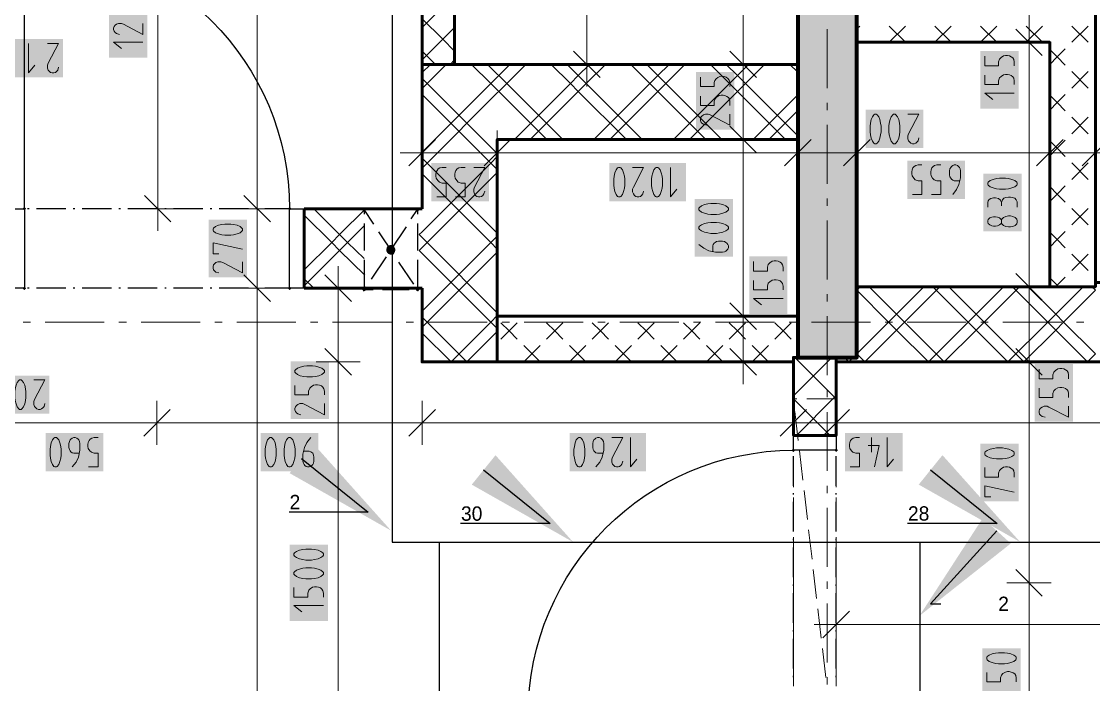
# Model space of a CAD drawing. Header units: millimetres. Extents: x 0 to 594, y 0 to 420.
# Drawn here: x 124.77 to 162.06, y 242.61 to 265.68 of the extents above; entities that cross this region are included whole.
import ezdxf
from ezdxf import colors
from ezdxf.entities.mleader import LeaderData, LeaderLine
from ezdxf.math import Vec2, Vec3

# ---------------------------------------------------------------- set-up
doc = ezdxf.new("R2010")
doc.units = ezdxf.units.MM
doc.header["$LTSCALE"] = 8
for name, color, linetype in [('PDF_Dvere', 7, 'Continuous'), ('PDF_Koty delkove', 7, 'Continuous'), ('PDF_Osy hlavni', 7, 'Continuous'), ('PDF_Popis Prostupy', 7, 'Continuous'), ('PDF_Preklady', 7, 'Continuous'), ('PDF_Pricky CP', 7, 'Continuous'), ('PDF_Pricky zdene', 7, 'Continuous'), ('PDF_Prostupy', 7, 'Continuous'), ('PDF_Steny akusticke', 7, 'Continuous'), ('PDF_Steny obvodove nosne', 7, 'Continuous'), ('RED_2.5mm^2', 1, 'Continuous'), ('SYMS', 7, 'Continuous')]:
    doc.layers.add(name, color=color, linetype=linetype)

msp = doc.modelspace()

# ---------------------------------------------------------------- hatches: boundary and pattern name
at = {"layer": 'PDF_Steny obvodove nosne', "true_color": 0xc0c0c0, "transparency": 33554559}
msp.add_hatch(color=9, dxfattribs=at).paths.add_polyline_path([(151.777, 343.884), (151.777, 253.993), (153.827, 253.993), (153.827, 346.377), (153.827, 348.917), (151.777, 348.231)])

# ---------------------------------------------------------------- linework, layer by layer
at = {"layer": 'PDF_Dvere', "lineweight": 25}
for points in [[(124.871, 259.169), (124.871, 268.394, -0.414213), (134.096, 259.169), (133.236, 259.169)], [(151.623, 241.539), (142.398, 241.539, -0.414213), (151.623, 250.764)]]:
    msp.add_lwpolyline(points, format="xyb", dxfattribs=at)
for points in [[(124.871, 256.401), (124.359, 256.401), (124.359, 259.169), (124.871, 259.169)], [(134.608, 256.401), (134.096, 256.401), (134.096, 259.169), (134.608, 259.169)], [(153.11, 251.277), (153.11, 250.764), (151.623, 250.764), (151.623, 251.277)]]:
    msp.add_lwpolyline(points, close=True, dxfattribs=at)
for points in [[(125.036, 259.169), (124.984, 259.169)], [(126.317, 259.169), (125.292, 259.169)], [(126.624, 259.169), (126.573, 259.169)], [(127.906, 259.169), (126.881, 259.169)], [(128.213, 259.169), (128.162, 259.169)], [(129.494, 259.169), (128.469, 259.169)], [(129.802, 259.169), (129.751, 259.169)], [(131.083, 259.169), (130.058, 259.169)], [(131.391, 259.169), (131.339, 259.169)], [(132.672, 259.169), (131.647, 259.169)], [(132.979, 259.169), (132.928, 259.169)], [(125.036, 256.401), (124.984, 256.401)], [(126.317, 256.401), (125.292, 256.401)], [(126.624, 256.401), (126.573, 256.401)], [(127.906, 256.401), (126.881, 256.401)], [(128.213, 256.401), (128.162, 256.401)], [(129.494, 256.401), (128.469, 256.401)], [(129.802, 256.401), (129.751, 256.401)], [(131.083, 256.401), (130.058, 256.401)], [(131.391, 256.401), (131.339, 256.401)], [(132.672, 256.401), (131.647, 256.401)], [(132.979, 256.401), (132.928, 256.401)], [(134.096, 256.401), (133.236, 256.401)], [(151.623, 249.532), (151.623, 250.557)], [(153.11, 249.532), (153.11, 250.557)], [(151.623, 249.224), (151.623, 249.275)], [(153.11, 249.224), (153.11, 249.275)], [(151.623, 247.943), (151.623, 248.968)], [(153.11, 247.943), (153.11, 248.968)], [(151.623, 247.635), (151.623, 247.687)], [(153.11, 247.635), (153.11, 247.687)], [(151.623, 246.354), (151.623, 247.379)], [(153.11, 246.354), (153.11, 247.379)], [(151.623, 246.047), (151.623, 246.098)], [(151.623, 244.765), (151.623, 245.79)], [(153.11, 246.047), (153.11, 246.098)], [(153.11, 244.765), (153.11, 245.79)], [(151.623, 244.458), (151.623, 244.509)], [(153.11, 244.458), (153.11, 244.509)], [(151.623, 243.177), (151.623, 244.202)], [(153.11, 243.177), (153.11, 244.202)], [(151.623, 242.869), (151.623, 242.92)], [(153.11, 242.869), (153.11, 242.92)]]:
    msp.add_lwpolyline(points, dxfattribs=at)
at = {"layer": 'PDF_Dvere', "lineweight": 25, "transparency": 33554559}
for points in [[(124.935, 259.169), (124.871, 259.105), (124.871, 259.233), (124.807, 259.169)], [(134.16, 259.169), (134.096, 259.105), (134.096, 259.233), (134.032, 259.169)], [(124.935, 256.401), (124.871, 256.337), (124.871, 256.466), (124.807, 256.401)], [(134.16, 256.401), (134.096, 256.337), (134.096, 256.466), (134.032, 256.401)], [(151.623, 250.7), (151.559, 250.764), (151.687, 250.764), (151.623, 250.828)], [(153.11, 250.7), (153.045, 250.764), (153.174, 250.764), (153.11, 250.828)]]:
    msp.add_solid(points, dxfattribs=at)
at = {"layer": 'PDF_Koty delkove', "lineweight": 18}
for points in [[(159.819, 201.257), (159.819, 207.919), (159.819, 209.406), (159.819, 214.232), (159.819, 226.311), (159.819, 231.859), (159.819, 233.134), (159.819, 235.697), (159.819, 235.977), (159.819, 238.464), (159.819, 245.631), (159.819, 246.152), (159.819, 246.197), (159.819, 252.01), (159.819, 253.839), (159.819, 256.453), (159.819, 264.96), (159.819, 266.549), (159.819, 276.286), (159.819, 277.824), (159.819, 279.31), (159.819, 282.769), (159.819, 346.377)], [(149.874, 256.404), (149.874, 256.657), (149.874, 260.145), (149.874, 261.578), (149.874, 264.191), (149.874, 272.982), (149.874, 296.581), (149.874, 298.067)], [(129.51, 259.169), (129.51, 272.34), (129.51, 291.456), (129.51, 296.581)], [(132.971, 131.814), (132.971, 141.401), (132.971, 148.214), (132.971, 152.006), (132.971, 168.201), (132.971, 172.708), (132.971, 188.291), (132.971, 256.401), (132.971, 259.169), (132.971, 296.581)], [(144.437, 296.581), (144.437, 284.794), (144.437, 264.191), (144.437, 263.423)], [(128.997, 265.618), (128.997, 265.234), (128.314, 265.591), (128.245, 265.618), (128.142, 265.618), (128.075, 265.591), (128.024, 265.55), (127.989, 265.509), (127.972, 265.454), (127.972, 265.399), (127.989, 265.344), (128.024, 265.303), (128.075, 265.262), (128.176, 265.234)], [(160.281, 264.499), (159.358, 265.421)], [(125.018, 264.916), (125.018, 263.891), (125.236, 264.163)], [(125.675, 264.916), (126.058, 264.916), (125.702, 264.232), (125.675, 264.163), (125.675, 264.061), (125.702, 263.993), (125.743, 263.942), (125.784, 263.907), (125.839, 263.891), (125.893, 263.891), (125.948, 263.907), (125.989, 263.942), (126.03, 263.993), (126.058, 264.095)], [(128.997, 264.961), (127.972, 264.961), (128.245, 264.742)], [(160.588, 264.96), (159.819, 264.96), (159.051, 264.96)], [(144.899, 263.73), (143.976, 264.653)], [(150.336, 263.73), (149.413, 264.653)], [(158.282, 264.472), (158.282, 264.144), (158.759, 264.144), (158.759, 264.281), (158.794, 264.376), (158.846, 264.431), (158.931, 264.485), (158.998, 264.499), (159.067, 264.499), (159.136, 264.485), (159.203, 264.458), (159.255, 264.417), (159.289, 264.363)], [(145.206, 264.191), (144.437, 264.191), (143.669, 264.191)], [(150.643, 264.191), (149.874, 264.191), (149.106, 264.191)], [(159.289, 264.363), (159.307, 264.281), (159.307, 264.144)], [(158.282, 263.815), (158.282, 263.487), (158.759, 263.487), (158.759, 263.624), (158.794, 263.719), (158.846, 263.774), (158.931, 263.828), (158.998, 263.842), (159.067, 263.842), (159.136, 263.828), (159.203, 263.801), (159.255, 263.76), (159.289, 263.706), (159.307, 263.624), (159.307, 263.487)], [(148.39, 263.09), (148.39, 262.762), (148.867, 262.762), (148.867, 262.899), (148.902, 262.994), (148.953, 263.049), (149.038, 263.103), (149.106, 263.117), (149.175, 263.117), (149.243, 263.103), (149.311, 263.076), (149.362, 263.035), (149.397, 262.981), (149.415, 262.899), (149.415, 262.762)], [(159.307, 263.185), (158.282, 263.185), (158.555, 262.967)], [(149.415, 262.46), (149.415, 262.077), (148.731, 262.433), (148.662, 262.46), (148.56, 262.46), (148.492, 262.433), (148.441, 262.392), (148.406, 262.351), (148.39, 262.296), (148.39, 262.242), (148.406, 262.187), (148.441, 262.146), (148.492, 262.105), (148.594, 262.077)], [(154.506, 261.431), (154.534, 261.448), (154.589, 261.517), (154.63, 261.619), (154.658, 261.739), (154.671, 261.84), (154.671, 262.045), (154.658, 262.148), (154.63, 262.268), (154.589, 262.37), (154.534, 262.439), (154.506, 262.456), (154.452, 262.456), (154.424, 262.439), (154.37, 262.37), (154.329, 262.268), (154.302, 262.148), (154.288, 262.045)], [(155.602, 262.456), (155.986, 262.456), (155.629, 261.773), (155.602, 261.704), (155.602, 261.602), (155.629, 261.534), (155.67, 261.483), (155.711, 261.448), (155.766, 261.431), (155.82, 261.431), (155.876, 261.448), (155.917, 261.483), (155.958, 261.534), (155.986, 261.635)], [(138.708, 261.887), (138.708, 261.118), (138.708, 260.35)], [(141.322, 261.887), (141.322, 261.118), (141.322, 260.35)], [(150.336, 261.116), (149.413, 262.039)], [(151.777, 261.887), (151.777, 261.118), (151.777, 260.35)], [(153.827, 261.887), (153.827, 261.118), (153.827, 260.35)], [(154.288, 262.045), (154.288, 261.84), (154.302, 261.739), (154.329, 261.619), (154.37, 261.517), (154.424, 261.448), (154.452, 261.431), (154.506, 261.431)], [(160.541, 261.887), (160.541, 261.118), (160.541, 260.35)], [(139.17, 261.58), (138.247, 260.657)], [(141.783, 261.58), (140.861, 260.657)], [(150.643, 261.578), (149.874, 261.578), (149.106, 261.578)], [(152.238, 261.58), (151.316, 260.657)], [(154.288, 261.58), (153.366, 260.657)], [(161.002, 261.58), (160.079, 260.657)], [(162.591, 261.58), (161.668, 260.657)], [(138.708, 261.118), (137.94, 261.118)], [(188.882, 261.118), (184.897, 261.118), (180.095, 261.118), (179.554, 261.118), (178.331, 261.118), (162.129, 261.118), (160.541, 261.118), (153.827, 261.118), (151.777, 261.118), (141.322, 261.118), (138.708, 261.118)], [(139.213, 259.581), (139.542, 259.581), (139.542, 260.059), (139.405, 260.059), (139.309, 260.093), (139.254, 260.145), (139.2, 260.23), (139.186, 260.297), (139.186, 260.366), (139.2, 260.435), (139.227, 260.502), (139.268, 260.554), (139.322, 260.588), (139.405, 260.606), (139.542, 260.606)], [(139.843, 260.297), (139.843, 260.366), (139.857, 260.435), (139.884, 260.502), (139.925, 260.554), (139.98, 260.588), (140.062, 260.606), (140.199, 260.606)], [(140.5, 260.606), (140.884, 260.606), (140.527, 259.922), (140.5, 259.854), (140.5, 259.751), (140.527, 259.683), (140.568, 259.632), (140.609, 259.597), (140.664, 259.581), (140.719, 259.581), (140.774, 259.597), (140.815, 259.632), (140.856, 259.683), (140.884, 259.785)], [(146.029, 260.606), (146.413, 260.606), (146.056, 259.922), (146.029, 259.854), (146.029, 259.751), (146.056, 259.683), (146.097, 259.632), (146.138, 259.597)], [(147.343, 260.606), (147.343, 259.581), (147.562, 259.854)], [(155.741, 260.451), (155.755, 260.52), (155.782, 260.587), (155.823, 260.639), (155.877, 260.673), (155.959, 260.691), (156.096, 260.691)], [(155.768, 259.666), (156.096, 259.666), (156.096, 260.143), (155.959, 260.143), (155.864, 260.178), (155.809, 260.23), (155.755, 260.315), (155.741, 260.382), (155.741, 260.451)], [(156.425, 259.666), (156.753, 259.666), (156.753, 260.143), (156.616, 260.143), (156.521, 260.178), (156.466, 260.23), (156.412, 260.315), (156.398, 260.382), (156.398, 260.451), (156.412, 260.52), (156.439, 260.587), (156.48, 260.639), (156.534, 260.673), (156.616, 260.691), (156.753, 260.691)], [(157.41, 260.143), (157.219, 260.143), (157.164, 260.161), (157.123, 260.195), (157.096, 260.23), (157.069, 260.28), (157.055, 260.348), (157.055, 260.485), (157.069, 260.553), (157.096, 260.605), (157.123, 260.639), (157.164, 260.673), (157.219, 260.691), (157.273, 260.691), (157.328, 260.673), (157.369, 260.639), (157.396, 260.605), (157.424, 260.553), (157.438, 260.485), (157.438, 260.246), (157.383, 260.007), (157.301, 259.836), (157.164, 259.666)], [(139.87, 259.581), (140.199, 259.581), (140.199, 260.059), (140.062, 260.059), (139.966, 260.093), (139.911, 260.145), (139.857, 260.23), (139.843, 260.297)], [(158.998, 260.231), (158.793, 260.231), (158.691, 260.217), (158.571, 260.19), (158.469, 260.149), (158.4, 260.095), (158.384, 260.067), (158.384, 260.013), (158.4, 259.985), (158.469, 259.931), (158.571, 259.89), (158.691, 259.862), (158.793, 259.848), (158.998, 259.848), (159.1, 259.862), (159.22, 259.89), (159.323, 259.931), (159.391, 259.985), (159.409, 260.013), (159.409, 260.067), (159.391, 260.095), (159.323, 260.149), (159.22, 260.19), (159.1, 260.217), (158.998, 260.231)], [(129.971, 258.708), (129.049, 259.63)], [(133.432, 258.708), (132.51, 259.63)], [(146.138, 259.597), (146.193, 259.581), (146.248, 259.581), (146.303, 259.597), (146.344, 259.632), (146.385, 259.683), (146.413, 259.785)], [(148.422, 259.27), (148.353, 259.215), (148.337, 259.187), (148.337, 259.133), (148.353, 259.105), (148.422, 259.051), (148.525, 259.01), (148.644, 258.982), (148.746, 258.968), (148.951, 258.968), (149.053, 258.982), (149.173, 259.01), (149.276, 259.051), (149.345, 259.105), (149.362, 259.133), (149.362, 259.187), (149.345, 259.215), (149.276, 259.27), (149.173, 259.311), (149.053, 259.338), (148.951, 259.352)], [(148.951, 259.352), (148.746, 259.352), (148.644, 259.338), (148.525, 259.311), (148.422, 259.27)], [(158.384, 259.219), (158.384, 259.383), (158.4, 259.438), (158.435, 259.492), (158.486, 259.52), (158.588, 259.547), (158.656, 259.547), (158.759, 259.52), (158.828, 259.465), (158.861, 259.383), (158.861, 259.274)], [(159.409, 259.219), (159.409, 259.41), (159.374, 259.478), (159.323, 259.533), (159.238, 259.56), (159.169, 259.574), (159.1, 259.574), (159.015, 259.56), (158.947, 259.533), (158.896, 259.478), (158.861, 259.383)], [(130.279, 259.169), (129.51, 259.169), (128.741, 259.169)], [(129.51, 259.169), (129.51, 258.4)], [(133.74, 259.169), (132.971, 259.169), (132.203, 259.169)], [(158.861, 258.671), (158.844, 258.644), (158.793, 258.603), (158.725, 258.575), (158.656, 258.561), (158.588, 258.561), (158.52, 258.575), (158.451, 258.603), (158.4, 258.658), (158.384, 258.699), (158.384, 258.753), (158.4, 258.794), (158.451, 258.849), (158.52, 258.876), (158.588, 258.89), (158.656, 258.89), (158.725, 258.876), (158.793, 258.849), (158.844, 258.808), (158.861, 258.781)], [(159.169, 258.917), (159.1, 258.917), (159.015, 258.903), (158.93, 258.863), (158.879, 258.808), (158.861, 258.781), (158.861, 258.671), (158.879, 258.644), (158.93, 258.589), (159.015, 258.547), (159.1, 258.534), (159.169, 258.534)], [(159.169, 258.534), (159.254, 258.547), (159.34, 258.589), (159.391, 258.644), (159.409, 258.699), (159.409, 258.753), (159.391, 258.808), (159.34, 258.863), (159.254, 258.903), (159.169, 258.917)], [(132.048, 258.634), (131.843, 258.634), (131.741, 258.62), (131.621, 258.593), (131.519, 258.552), (131.45, 258.498), (131.434, 258.47), (131.434, 258.416), (131.45, 258.388), (131.519, 258.334), (131.621, 258.293), (131.741, 258.265), (131.843, 258.251), (132.048, 258.251), (132.15, 258.265), (132.27, 258.293), (132.373, 258.334), (132.441, 258.388), (132.459, 258.416)], [(132.459, 258.416), (132.459, 258.47), (132.441, 258.498), (132.373, 258.552), (132.27, 258.593), (132.15, 258.62), (132.048, 258.634)], [(131.638, 257.594), (131.434, 257.594), (131.434, 257.977), (132.459, 257.759)], [(148.815, 257.682), (148.815, 257.873), (148.832, 257.928), (148.866, 257.969), (148.901, 257.997), (148.951, 258.024), (149.02, 258.038), (149.156, 258.038), (149.225, 258.024), (149.276, 257.997), (149.31, 257.969), (149.345, 257.928), (149.362, 257.873), (149.362, 257.819), (149.345, 257.764), (149.31, 257.723), (149.276, 257.696), (149.225, 257.668), (149.156, 257.654), (148.917, 257.654), (148.678, 257.709), (148.507, 257.791), (148.337, 257.928)], [(150.238, 257.328), (150.238, 257), (150.716, 257), (150.716, 257.137), (150.75, 257.232), (150.802, 257.287), (150.887, 257.341), (150.954, 257.355), (151.023, 257.355), (151.092, 257.341), (151.159, 257.314), (151.211, 257.273), (151.246, 257.219), (151.263, 257.137), (151.263, 257)], [(132.459, 257.32), (132.459, 256.937), (131.775, 257.293), (131.706, 257.32), (131.604, 257.32), (131.536, 257.293), (131.485, 257.252), (131.45, 257.211), (131.434, 257.156), (131.434, 257.102), (131.45, 257.047), (131.485, 257.006), (131.536, 256.964), (131.638, 256.937)], [(135.786, 256.401), (135.786, 257.17)], [(133.432, 255.94), (132.51, 256.863)], [(136.248, 255.94), (135.325, 256.863)], [(150.238, 256.671), (150.238, 256.343), (150.716, 256.343), (150.716, 256.48), (150.75, 256.575), (150.802, 256.63), (150.887, 256.684), (150.954, 256.698), (151.023, 256.698), (151.092, 256.684), (151.159, 256.657), (151.211, 256.616), (151.246, 256.562), (151.263, 256.48), (151.263, 256.343)], [(160.281, 255.991), (159.358, 256.914)], [(133.74, 256.401), (132.971, 256.401), (132.203, 256.401)], [(136.555, 256.401), (135.786, 256.401), (135.018, 256.401)], [(135.786, 168.201), (135.786, 196.798), (135.786, 210.174), (135.786, 214.274), (135.786, 238.464), (135.786, 253.839), (135.786, 256.401)], [(149.874, 253.839), (149.874, 255.428), (149.874, 256.404)], [(160.588, 256.453), (159.819, 256.453), (159.051, 256.453)], [(150.336, 254.966), (149.413, 255.889)], [(151.263, 256.041), (150.238, 256.041), (150.511, 255.823)], [(150.643, 255.428), (149.874, 255.428), (149.106, 255.428)], [(136.248, 253.378), (135.325, 254.3)], [(150.336, 253.378), (149.413, 254.3)], [(160.281, 253.378), (159.358, 254.3)], [(136.555, 253.839), (135.786, 253.839), (135.018, 253.839)], [(150.643, 253.839), (149.874, 253.839), (149.106, 253.839)], [(149.874, 253.839), (149.874, 253.07)], [(160.588, 253.839), (159.819, 253.839), (159.051, 253.839)], [(160.172, 253.583), (160.172, 253.255), (160.65, 253.255), (160.65, 253.392), (160.684, 253.487), (160.736, 253.542), (160.821, 253.596), (160.888, 253.61), (160.957, 253.61), (161.026, 253.596), (161.093, 253.569), (161.145, 253.528), (161.179, 253.474), (161.197, 253.392), (161.197, 253.255)], [(124.787, 252.204), (124.841, 252.272), (124.883, 252.375), (124.91, 252.495), (124.924, 252.596), (124.924, 252.801), (124.91, 252.904), (124.883, 253.024), (124.841, 253.126), (124.787, 253.195), (124.759, 253.212), (124.705, 253.212), (124.677, 253.195), (124.623, 253.126), (124.582, 253.024), (124.555, 252.904), (124.541, 252.801)], [(125.198, 253.212), (125.581, 253.212), (125.225, 252.529), (125.198, 252.46), (125.198, 252.358), (125.225, 252.29), (125.266, 252.239), (125.307, 252.204), (125.362, 252.187), (125.416, 252.187), (125.471, 252.204), (125.512, 252.239), (125.554, 252.29), (125.581, 252.391)], [(134.283, 253.016), (134.283, 252.688), (134.76, 252.688), (134.76, 252.825), (134.795, 252.92), (134.847, 252.975), (134.932, 253.03), (134.999, 253.044), (135.068, 253.044), (135.137, 253.03), (135.204, 253.002), (135.256, 252.961), (135.29, 252.907), (135.308, 252.825), (135.308, 252.688)], [(160.172, 252.926), (160.172, 252.597), (160.65, 252.597), (160.65, 252.735), (160.684, 252.83), (160.736, 252.885), (160.821, 252.939), (160.888, 252.953), (160.957, 252.953), (161.026, 252.939), (161.093, 252.912), (161.145, 252.871), (161.179, 252.817), (161.197, 252.735), (161.197, 252.597)], [(124.541, 252.801), (124.541, 252.596), (124.555, 252.495), (124.582, 252.375), (124.623, 252.272), (124.677, 252.204), (124.705, 252.187), (124.759, 252.187), (124.787, 252.204)], [(129.945, 252.182), (129.022, 251.259)], [(129.483, 252.489), (129.483, 251.721), (129.483, 250.952)], [(135.308, 252.387), (135.308, 252.003), (134.624, 252.359), (134.555, 252.387), (134.453, 252.387), (134.385, 252.359), (134.334, 252.318), (134.299, 252.277), (134.283, 252.222), (134.283, 252.168), (134.299, 252.113), (134.334, 252.072), (134.385, 252.031)], [(139.17, 252.182), (138.247, 251.259)], [(138.708, 252.489), (138.708, 251.721), (138.708, 250.952)], [(152.084, 252.182), (151.162, 251.259)], [(151.623, 252.489), (151.623, 251.721), (151.623, 250.952)], [(153.571, 252.182), (152.648, 251.259)], [(153.11, 252.489), (153.11, 251.721), (153.11, 250.952)], [(160.513, 252.269), (160.445, 252.296), (160.342, 252.296), (160.274, 252.269), (160.223, 252.228), (160.188, 252.187), (160.172, 252.132), (160.172, 252.078), (160.188, 252.023), (160.223, 251.981), (160.274, 251.94), (160.376, 251.912)], [(161.197, 252.296), (161.197, 251.912), (160.513, 252.269)], [(134.385, 252.031), (134.487, 252.003)], [(263.706, 251.721), (207.024, 251.721), (199.132, 251.721), (191.649, 251.721), (153.11, 251.721), (151.623, 251.721), (138.708, 251.721), (129.483, 251.721), (123.744, 251.721)], [(126.134, 250.9), (126.106, 251.02), (126.065, 251.122), (126.011, 251.191), (125.983, 251.208), (125.929, 251.208), (125.901, 251.191), (125.847, 251.122), (125.806, 251.02), (125.778, 250.9), (125.765, 250.797)], [(126.777, 250.661), (126.586, 250.661), (126.531, 250.678), (126.49, 250.712), (126.463, 250.747), (126.436, 250.797), (126.422, 250.866), (126.422, 251.002), (126.436, 251.071), (126.463, 251.122), (126.49, 251.156), (126.531, 251.191), (126.586, 251.208), (126.64, 251.208), (126.695, 251.191), (126.736, 251.156), (126.763, 251.122), (126.791, 251.071), (126.805, 251.002), (126.805, 250.763), (126.75, 250.524), (126.668, 250.353), (126.531, 250.183)], [(127.106, 250.183), (127.434, 250.183), (127.434, 250.661), (127.297, 250.661), (127.202, 250.696), (127.147, 250.747), (127.093, 250.832), (127.079, 250.9), (127.079, 250.968), (127.093, 251.037), (127.12, 251.105), (127.161, 251.156), (127.215, 251.191), (127.297, 251.208), (127.434, 251.208)], [(134.835, 251.208), (134.697, 251.037), (134.615, 250.866), (134.561, 250.627), (134.561, 250.387), (134.575, 250.319), (134.602, 250.268), (134.629, 250.234), (134.67, 250.2), (134.725, 250.183), (134.779, 250.183), (134.835, 250.2), (134.876, 250.234), (134.903, 250.268), (134.931, 250.319), (134.945, 250.387), (134.945, 250.524), (134.931, 250.592), (134.903, 250.661), (134.835, 250.712)], [(145.001, 250.661), (144.81, 250.661), (144.755, 250.678), (144.714, 250.712), (144.686, 250.747), (144.659, 250.797), (144.645, 250.866), (144.645, 251.002), (144.659, 251.071), (144.686, 251.122), (144.714, 251.156), (144.755, 251.191), (144.81, 251.208), (144.864, 251.208), (144.919, 251.191), (144.96, 251.156)], [(144.96, 251.156), (144.987, 251.122), (145.015, 251.071), (145.029, 251.002), (145.029, 250.763), (144.974, 250.524), (144.892, 250.353), (144.755, 250.183)], [(145.302, 251.208), (145.686, 251.208), (145.33, 250.524), (145.302, 250.456), (145.302, 250.353), (145.33, 250.286), (145.371, 250.234), (145.412, 250.2), (145.467, 250.183), (145.521, 250.183), (145.576, 250.2), (145.617, 250.234), (145.658, 250.286), (145.686, 250.387)], [(145.959, 251.208), (145.959, 250.183), (146.178, 250.456)], [(153.598, 250.183), (153.926, 250.183), (153.926, 250.661), (153.789, 250.661), (153.694, 250.696), (153.639, 250.747), (153.584, 250.832), (153.57, 250.9), (153.57, 250.968), (153.584, 251.037), (153.612, 251.105), (153.653, 251.156), (153.707, 251.191), (153.789, 251.208), (153.926, 251.208)], [(154.337, 251.208), (154.337, 250.696)], [(154.885, 251.208), (154.885, 250.183), (155.103, 250.456)], [(125.765, 250.797), (125.765, 250.592), (125.778, 250.491), (125.806, 250.371), (125.847, 250.268), (125.901, 250.2), (125.929, 250.183), (125.983, 250.183), (126.011, 250.2), (126.065, 250.268), (126.106, 250.371), (126.134, 250.491), (126.148, 250.592), (126.148, 250.797), (126.134, 250.9)], [(134.835, 250.712), (134.779, 250.729), (134.588, 250.729)], [(154.228, 250.934), (154.611, 250.934), (154.446, 250.183)], [(158.282, 250.16), (158.282, 249.832), (158.759, 249.832), (158.759, 249.969), (158.794, 250.064), (158.846, 250.119), (158.931, 250.173), (158.998, 250.187), (159.067, 250.187), (159.136, 250.173), (159.203, 250.146), (159.255, 250.105), (159.289, 250.051), (159.307, 249.969), (159.307, 249.832)], [(158.486, 249.147), (158.282, 249.147), (158.282, 249.53), (159.307, 249.312)], [(134.863, 246.672), (134.658, 246.672), (134.556, 246.658), (134.436, 246.631), (134.334, 246.59), (134.265, 246.536), (134.249, 246.508), (134.249, 246.454), (134.265, 246.426), (134.334, 246.371), (134.436, 246.33)], [(134.436, 246.33), (134.556, 246.302), (134.658, 246.288), (134.863, 246.288), (134.965, 246.302), (135.085, 246.33), (135.188, 246.371), (135.256, 246.426), (135.274, 246.454), (135.274, 246.508), (135.256, 246.536), (135.188, 246.59), (135.085, 246.631), (134.965, 246.658), (134.863, 246.672)], [(160.281, 245.69), (159.358, 246.613)], [(160.588, 246.152), (159.819, 246.152), (159.051, 246.152)], [(134.249, 245.988), (134.249, 245.659), (134.727, 245.659), (134.727, 245.796), (134.761, 245.892), (134.813, 245.947), (134.898, 246.001), (134.965, 246.015), (135.034, 246.015), (135.103, 246.001), (135.17, 245.974), (135.222, 245.933), (135.256, 245.879), (135.274, 245.796), (135.274, 245.659)], [(153.11, 245.47), (153.11, 244.701), (153.11, 243.932)], [(135.274, 245.358), (134.249, 245.358), (134.521, 245.139)], [(153.571, 245.162), (152.648, 244.24)], [(153.11, 244.701), (152.341, 244.701)], [(506.065, 244.701), (486.36, 244.701), (466.5, 244.701), (465.014, 244.701), (153.11, 244.701)], [(158.962, 243.721), (158.757, 243.721), (158.656, 243.707), (158.536, 243.679), (158.433, 243.638), (158.365, 243.584), (158.348, 243.556), (158.348, 243.502), (158.365, 243.474), (158.433, 243.42), (158.536, 243.379), (158.656, 243.351), (158.757, 243.337), (158.962, 243.337), (159.065, 243.351), (159.185, 243.379), (159.287, 243.42), (159.356, 243.474)], [(159.356, 243.474), (159.373, 243.502), (159.373, 243.556), (159.356, 243.584), (159.287, 243.638), (159.185, 243.679), (159.065, 243.707), (158.962, 243.721)], [(158.348, 243.036), (158.348, 242.708), (158.826, 242.708), (158.826, 242.845), (158.861, 242.94), (158.912, 242.995), (158.997, 243.05), (159.065, 243.063), (159.133, 243.063), (159.202, 243.05), (159.27, 243.022), (159.321, 242.981), (159.356, 242.927), (159.373, 242.845), (159.373, 242.708)]]:
    msp.add_lwpolyline(points, dxfattribs=at)
msp.add_lwpolyline([(148.39, 263.747), (148.39, 263.419), (148.867, 263.419), (148.867, 263.556, -1.034083), (149.415, 263.419)], format="xyb", dxfattribs=at)
for points in [[(154.945, 262.045), (154.945, 261.84), (154.959, 261.739), (154.986, 261.619), (155.027, 261.517), (155.081, 261.448), (155.109, 261.431), (155.163, 261.431), (155.191, 261.448), (155.246, 261.517), (155.287, 261.619), (155.315, 261.739), (155.329, 261.84), (155.329, 262.045), (155.315, 262.148), (155.287, 262.268), (155.246, 262.37), (155.191, 262.439), (155.163, 262.456), (155.109, 262.456), (155.081, 262.439), (155.027, 262.37), (154.986, 262.268), (154.959, 262.148)], [(145.372, 260.195), (145.372, 259.99), (145.386, 259.888), (145.413, 259.768), (145.454, 259.666), (145.508, 259.597), (145.536, 259.581), (145.591, 259.581), (145.618, 259.597), (145.673, 259.666), (145.714, 259.768), (145.742, 259.888), (145.756, 259.99), (145.756, 260.195), (145.742, 260.297), (145.714, 260.417), (145.673, 260.52), (145.618, 260.588), (145.591, 260.606), (145.536, 260.606), (145.508, 260.588), (145.454, 260.52), (145.413, 260.417), (145.386, 260.297)], [(146.686, 260.195), (146.686, 259.99), (146.7, 259.888), (146.727, 259.768), (146.768, 259.666), (146.822, 259.597), (146.85, 259.581), (146.905, 259.581), (146.933, 259.597), (146.987, 259.666), (147.028, 259.768), (147.056, 259.888), (147.07, 259.99), (147.07, 260.195), (147.056, 260.297), (147.028, 260.417), (146.987, 260.52), (146.933, 260.588), (146.905, 260.606), (146.85, 260.606), (146.822, 260.588), (146.768, 260.52), (146.727, 260.417), (146.7, 260.297)], [(148.951, 258.695), (148.746, 258.695), (148.644, 258.681), (148.525, 258.654), (148.422, 258.612), (148.353, 258.558), (148.337, 258.53), (148.337, 258.476), (148.353, 258.448), (148.422, 258.394), (148.525, 258.353), (148.644, 258.325), (148.746, 258.311), (148.951, 258.311), (149.053, 258.325), (149.173, 258.353), (149.276, 258.394), (149.345, 258.448), (149.362, 258.476), (149.362, 258.53), (149.345, 258.558), (149.276, 258.612), (149.173, 258.654), (149.053, 258.681)], [(134.897, 253.701), (134.692, 253.701), (134.59, 253.687), (134.47, 253.66), (134.368, 253.618), (134.299, 253.564), (134.283, 253.536), (134.283, 253.482), (134.299, 253.454), (134.368, 253.4), (134.47, 253.359), (134.59, 253.331), (134.692, 253.317), (134.897, 253.317), (134.999, 253.331), (135.119, 253.359), (135.222, 253.4), (135.29, 253.454), (135.308, 253.482), (135.308, 253.536), (135.29, 253.564), (135.222, 253.618), (135.119, 253.66), (134.999, 253.687)], [(133.247, 250.797), (133.247, 250.592), (133.261, 250.491), (133.288, 250.371), (133.329, 250.268), (133.383, 250.2), (133.411, 250.183), (133.465, 250.183), (133.493, 250.2), (133.548, 250.268), (133.589, 250.371), (133.617, 250.491), (133.63, 250.592), (133.63, 250.797), (133.617, 250.9), (133.589, 251.02), (133.548, 251.122), (133.493, 251.191), (133.465, 251.208), (133.411, 251.208), (133.383, 251.191), (133.329, 251.122), (133.288, 251.02), (133.261, 250.9)], [(133.904, 250.797), (133.904, 250.592), (133.918, 250.491), (133.945, 250.371), (133.986, 250.268), (134.04, 250.2), (134.068, 250.183), (134.122, 250.183), (134.15, 250.2), (134.205, 250.268), (134.246, 250.371), (134.274, 250.491), (134.288, 250.592), (134.288, 250.797), (134.274, 250.9), (134.246, 251.02), (134.205, 251.122), (134.15, 251.191), (134.122, 251.208), (134.068, 251.208), (134.04, 251.191), (133.986, 251.122), (133.945, 251.02), (133.918, 250.9)], [(143.988, 250.797), (143.988, 250.592), (144.002, 250.491), (144.029, 250.371), (144.07, 250.268), (144.125, 250.2), (144.153, 250.183), (144.207, 250.183), (144.235, 250.2), (144.289, 250.268), (144.33, 250.371), (144.358, 250.491), (144.372, 250.592), (144.372, 250.797), (144.358, 250.9), (144.33, 251.02), (144.289, 251.122), (144.235, 251.191), (144.207, 251.208), (144.153, 251.208), (144.125, 251.191), (144.07, 251.122), (144.029, 251.02), (144.002, 250.9)], [(158.896, 250.844), (158.691, 250.844), (158.589, 250.83), (158.469, 250.803), (158.367, 250.762), (158.298, 250.708), (158.282, 250.68), (158.282, 250.626), (158.298, 250.598), (158.367, 250.544), (158.469, 250.503), (158.589, 250.475), (158.691, 250.461), (158.896, 250.461), (158.998, 250.475), (159.118, 250.503), (159.221, 250.544), (159.289, 250.598), (159.307, 250.626), (159.307, 250.68), (159.289, 250.708), (159.221, 250.762), (159.118, 250.803), (158.998, 250.83)], [(134.863, 247.329), (134.658, 247.329), (134.556, 247.315), (134.436, 247.288), (134.334, 247.247), (134.265, 247.193), (134.249, 247.165), (134.249, 247.111), (134.265, 247.083), (134.334, 247.028), (134.436, 246.987), (134.556, 246.959), (134.658, 246.946), (134.863, 246.946), (134.965, 246.959), (135.085, 246.987), (135.188, 247.028), (135.256, 247.083), (135.274, 247.111), (135.274, 247.165), (135.256, 247.193), (135.188, 247.247), (135.085, 247.288), (134.965, 247.315)]]:
    msp.add_lwpolyline(points, close=True, dxfattribs=at)
at = {"layer": 'PDF_Koty delkove', "color": 7, "lineweight": 18, "true_color": 0xffffff, "transparency": 33554559}
for points in [[(129.151, 264.424), (129.151, 267.085), (127.819, 264.424), (127.819, 267.085)], [(126.212, 265.069), (124.207, 265.069), (126.212, 263.737), (124.207, 263.737)], [(159.461, 262.648), (159.461, 264.653), (158.128, 262.648), (158.128, 264.653)], [(149.568, 261.923), (149.568, 263.928), (148.236, 261.923), (148.236, 263.928)], [(156.139, 262.61), (154.134, 262.61), (156.139, 261.278), (154.134, 261.278)], [(141.038, 260.76), (139.033, 260.76), (141.038, 259.427), (139.033, 259.427)], [(147.881, 260.76), (145.219, 260.76), (147.881, 259.427), (145.219, 259.427)], [(157.592, 260.845), (155.587, 260.845), (157.592, 259.512), (155.587, 259.512)], [(159.562, 258.38), (159.562, 260.385), (158.23, 258.38), (158.23, 260.385)], [(149.516, 257.5), (149.516, 259.505), (148.183, 257.5), (148.183, 259.505)], [(132.612, 256.783), (132.612, 258.788), (131.28, 256.783), (131.28, 258.788)], [(151.417, 255.504), (151.417, 257.509), (150.084, 255.504), (150.084, 257.509)], [(135.462, 251.849), (135.462, 253.854), (134.129, 251.849), (134.129, 253.854)], [(161.351, 251.759), (161.351, 253.764), (160.018, 251.759), (160.018, 253.764)], [(125.735, 253.366), (123.73, 253.366), (125.735, 252.034), (123.73, 252.034)], [(127.616, 251.362), (125.611, 251.362), (127.616, 250.029), (125.611, 250.029)], [(135.098, 251.362), (133.093, 251.362), (135.098, 250.029), (133.093, 250.029)], [(146.497, 251.362), (143.835, 251.362), (146.497, 250.029), (143.835, 250.029)], [(155.422, 251.362), (153.417, 251.362), (155.422, 250.029), (153.417, 250.029)], [(159.461, 248.993), (159.461, 250.998), (158.128, 248.993), (158.128, 250.998)], [(135.428, 244.821), (135.428, 247.483), (134.095, 244.821), (134.095, 247.483)], [(159.527, 241.869), (159.527, 243.874), (158.194, 241.869), (158.194, 243.874)]]:
    msp.add_solid(points, dxfattribs=at)
at = {"layer": 'PDF_Osy hlavni', "lineweight": 18}
for points in [[(152.802, 263.369), (152.802, 265.419)], [(152.802, 262.6), (152.802, 262.857)], [(152.802, 260.038), (152.802, 262.088)], [(152.802, 259.269), (152.802, 259.525)], [(152.802, 256.707), (152.802, 258.757)], [(152.802, 255.938), (152.802, 256.194)], [(125.087, 255.223), (124.831, 255.223)], [(127.649, 255.223), (125.599, 255.223)], [(128.418, 255.223), (128.162, 255.223)], [(130.981, 255.223), (128.931, 255.223)], [(131.749, 255.223), (131.493, 255.223)], [(134.312, 255.223), (132.262, 255.223)], [(135.081, 255.223), (134.824, 255.223)], [(137.643, 255.223), (135.593, 255.223)], [(138.412, 255.223), (138.156, 255.223)], [(140.974, 255.223), (138.924, 255.223)], [(141.743, 255.223), (141.487, 255.223)], [(144.305, 255.223), (142.256, 255.223)], [(145.074, 255.223), (144.818, 255.223)], [(147.637, 255.223), (145.587, 255.223)], [(148.405, 255.223), (148.149, 255.223)], [(150.968, 255.223), (148.918, 255.223)], [(151.737, 255.223), (151.48, 255.223)], [(154.299, 255.223), (152.249, 255.223)], [(152.802, 253.375), (152.802, 255.425)], [(155.068, 255.223), (154.812, 255.223)], [(157.63, 255.223), (155.58, 255.223)], [(158.399, 255.223), (158.143, 255.223)], [(160.962, 255.223), (158.912, 255.223)], [(161.73, 255.223), (161.474, 255.223)], [(152.802, 252.607), (152.802, 252.863)], [(152.802, 250.044), (152.802, 252.094)], [(152.802, 249.275), (152.802, 249.532)], [(152.802, 246.713), (152.802, 248.763)], [(152.802, 245.944), (152.802, 246.2)], [(152.802, 243.382), (152.802, 245.432)], [(152.802, 242.613), (152.802, 242.869)]]:
    msp.add_lwpolyline(points, dxfattribs=at)
at = {"layer": 'PDF_Popis Prostupy', "lineweight": 25}
msp.add_lwpolyline([(137.696, 257.627), (137.714, 257.641), (137.729, 257.658), (137.741, 257.677), (137.75, 257.698), (137.755, 257.721), (137.757, 257.743), (137.754, 257.766), (137.748, 257.788), (137.739, 257.809), (137.727, 257.828), (137.711, 257.844), (137.693, 257.858), (137.673, 257.869), (137.651, 257.877), (137.629, 257.88), (137.606, 257.881), (137.584, 257.877), (137.562, 257.87), (137.542, 257.859), (137.524, 257.845), (137.508, 257.829), (137.495, 257.81), (137.486, 257.789), (137.48, 257.767), (137.477, 257.745), (137.479, 257.722), (137.484, 257.7), (137.492, 257.679), (137.504, 257.659), (137.519, 257.642), (137.536, 257.627), (137.556, 257.616), (137.577, 257.607), (137.6, 257.603), (137.622, 257.602), (137.645, 257.605), (137.667, 257.611), (137.687, 257.621)], close=True, dxfattribs=at)
for points in [[(137.537, 257.856), (137.537, 257.856)], [(137.732, 257.821), (137.732, 257.821)], [(137.502, 257.662), (137.502, 257.662)], [(137.696, 257.627), (137.696, 257.627)]]:
    msp.add_lwpolyline(points, dxfattribs=at)
at = {"layer": 'PDF_Popis Prostupy', "lineweight": 25, "transparency": 33554559}
for points in [[(137.606, 257.88), (137.491, 257.8), (137.478, 257.73)], [(137.606, 257.88), (137.478, 257.73), (137.676, 257.867)], [(137.676, 257.867), (137.478, 257.73), (137.502, 257.662)], [(137.491, 257.8), (137.606, 257.88), (137.537, 257.856)], [(137.676, 257.867), (137.502, 257.662), (137.732, 257.821)], [(137.732, 257.821), (137.502, 257.662), (137.558, 257.616)], [(137.732, 257.821), (137.558, 257.616), (137.755, 257.752)], [(137.755, 257.752), (137.558, 257.616), (137.628, 257.603)], [(137.755, 257.752), (137.628, 257.603), (137.743, 257.682)], [(137.743, 257.682), (137.628, 257.603), (137.696, 257.627)]]:
    msp.add_solid(points, dxfattribs=at)
at = {"layer": 'PDF_Preklady', "lineweight": 18}
for points in [[(151.633, 252.476), (151.623, 252.558), (151.737, 252.558)], [(151.623, 252.248), (151.623, 252.558)], [(153.11, 252.558), (152.095, 252.558)], [(153.11, 252.248), (153.11, 252.558)], [(151.792, 251.101), (151.674, 252.119)], [(151.623, 251.277), (151.623, 251.889)], [(153.11, 251.277), (153.11, 251.889)], [(151.623, 250.864), (151.623, 251.277)], [(153.11, 250.864), (153.11, 251.277)], [(151.952, 249.726), (151.834, 250.745)], [(151.623, 249.48), (151.623, 250.505)], [(153.11, 249.48), (153.11, 250.505)], [(152.111, 248.352), (151.993, 249.37)], [(151.623, 248.097), (151.623, 249.122)], [(153.11, 248.097), (153.11, 249.122)], [(151.623, 246.713), (151.623, 247.738)], [(152.271, 246.977), (152.152, 247.996)], [(153.11, 246.713), (153.11, 247.738)], [(152.43, 245.603), (152.312, 246.621)], [(151.623, 245.329), (151.623, 246.354)], [(153.11, 245.329), (153.11, 246.354)], [(152.589, 244.228), (152.471, 245.247)], [(151.623, 243.945), (151.623, 244.97)], [(153.11, 243.945), (153.11, 244.97)], [(151.623, 242.562), (151.623, 243.587)], [(152.749, 242.854), (152.631, 243.872)], [(153.11, 242.562), (153.11, 243.587)]]:
    msp.add_lwpolyline(points, dxfattribs=at)
at = {"layer": 'PDF_Preklady', "lineweight": 18, "transparency": 33554559}
for points in [[(151.629, 252.512), (151.577, 252.552), (151.669, 252.563), (151.618, 252.604)], [(151.669, 252.558), (151.623, 252.512), (151.623, 252.604), (151.577, 252.558)], [(151.623, 252.512), (151.577, 252.558), (151.669, 252.558), (151.623, 252.604)], [(153.11, 252.512), (153.063, 252.558), (153.156, 252.558), (153.11, 252.604)], [(153.156, 252.558), (153.11, 252.512), (153.11, 252.604), (153.063, 252.558)], [(151.623, 251.23), (151.577, 251.277), (151.669, 251.277), (151.623, 251.323)], [(151.623, 251.23), (151.577, 251.277), (151.669, 251.277), (151.623, 251.323)], [(153.11, 251.23), (153.063, 251.277), (153.156, 251.277), (153.11, 251.323)], [(153.11, 251.23), (153.063, 251.277), (153.156, 251.277), (153.11, 251.323)]]:
    msp.add_solid(points, dxfattribs=at)
at = {"layer": 'PDF_Pricky CP', "lineweight": 50}
msp.add_lwpolyline([(162.129, 264.96), (162.129, 266.549), (155.518, 266.549), (153.827, 266.549), (153.827, 264.96), (160.541, 264.96), (160.541, 256.453), (162.129, 256.453), (162.129, 256.606), (162.129, 264.96)], dxfattribs=at)
at = {"layer": 'PDF_Pricky CP', "lineweight": 9}
for points in [[(153.932, 265.526), (153.827, 265.422)], [(155.518, 264.96), (154.952, 265.526)], [(155.521, 265.526), (154.954, 264.96)], [(157.107, 264.96), (156.541, 265.526)], [(157.109, 265.526), (156.543, 264.96)], [(158.696, 264.96), (158.129, 265.526)], [(158.698, 265.526), (158.132, 264.96)], [(160.284, 264.96), (159.718, 265.526)], [(160.287, 265.526), (159.721, 264.96)], [(161.873, 264.96), (161.307, 265.526)], [(161.876, 265.526), (161.309, 264.96)], [(153.929, 264.96), (153.827, 265.062)], [(161.309, 264.96), (161.307, 264.958)], [(161.876, 264.958), (161.873, 264.96)], [(161.081, 264.163), (160.797, 264.448), (160.541, 264.704)], [(160.797, 264.448), (160.541, 264.191)], [(160.797, 264.448), (161.081, 264.732)], [(161.876, 263.369), (161.307, 263.938)], [(161.876, 263.938), (161.307, 263.369)], [(160.541, 262.603), (160.797, 262.859), (161.081, 263.143)], [(161.081, 262.575), (160.797, 262.859), (160.541, 263.115)], [(161.876, 261.78), (161.307, 262.349)], [(161.876, 262.349), (161.307, 261.78)], [(160.541, 261.014), (160.797, 261.27), (161.081, 261.555)], [(161.081, 260.986), (160.797, 261.27), (160.541, 261.526)], [(161.876, 260.191), (161.307, 260.76)], [(161.876, 260.76), (161.307, 260.191)], [(160.541, 259.425), (160.797, 259.681), (161.081, 259.966)], [(161.081, 259.397), (160.797, 259.681), (160.541, 259.938)], [(161.876, 258.603), (161.307, 259.171)], [(161.876, 259.171), (161.307, 258.603)], [(160.541, 257.836), (160.797, 258.093), (161.081, 258.377)], [(161.081, 257.808), (160.797, 258.093), (160.541, 258.349)], [(161.876, 257.014), (161.307, 257.583)], [(161.876, 257.583), (161.307, 257.014)], [(160.848, 256.453), (160.797, 256.504), (160.541, 256.76)], [(160.746, 256.453), (160.797, 256.504), (161.081, 256.788)], [(142.016, 254.631), (141.732, 254.915), (141.448, 255.2)], [(141.732, 254.915), (142.016, 255.2)], [(142.245, 255.428), (142.242, 255.425)], [(142.811, 255.425), (142.808, 255.428)], [(143.605, 254.631), (143.321, 254.915), (143.036, 255.2)], [(143.321, 254.915), (143.605, 255.2)], [(143.833, 255.428), (143.831, 255.425)], [(144.4, 255.425), (144.397, 255.428)], [(145.194, 254.631), (144.91, 254.915), (144.625, 255.2)], [(144.91, 254.915), (145.194, 255.2)], [(145.422, 255.428), (145.42, 255.425)], [(145.988, 255.425), (145.986, 255.428)], [(146.783, 254.631), (146.498, 254.915), (146.214, 255.2)], [(146.498, 254.915), (146.783, 255.2)], [(147.011, 255.428), (147.008, 255.425)], [(147.577, 255.425), (147.575, 255.428)], [(148.371, 254.631), (148.087, 254.915), (147.803, 255.2)], [(147.803, 254.631), (148.087, 254.915), (148.371, 255.2)], [(148.6, 255.428), (148.597, 255.425)], [(149.166, 255.425), (149.163, 255.428)], [(149.96, 254.631), (149.676, 254.915), (149.391, 255.2)], [(149.391, 254.631), (149.676, 254.915), (149.96, 255.2)], [(150.188, 255.428), (150.186, 255.425)], [(150.755, 255.425), (150.752, 255.428)], [(151.549, 254.631), (151.265, 254.915), (150.98, 255.2)], [(150.98, 254.631), (151.265, 254.915), (151.549, 255.2)], [(151.777, 255.428), (151.774, 255.425)], [(141.732, 254.915), (141.448, 254.631)], [(143.321, 254.915), (143.036, 254.631)], [(144.91, 254.915), (144.625, 254.631)], [(146.498, 254.915), (146.214, 254.631)], [(142.808, 253.839), (142.242, 254.405)], [(142.811, 254.405), (142.245, 253.839)], [(144.397, 253.839), (143.831, 254.405)], [(144.4, 254.405), (143.833, 253.839)], [(145.986, 253.839), (145.42, 254.405)], [(145.988, 254.405), (145.422, 253.839)], [(147.575, 253.839), (147.008, 254.405)], [(147.577, 254.405), (147.011, 253.839)], [(149.163, 253.839), (148.597, 254.405)], [(149.166, 254.405), (148.6, 253.839)], [(150.752, 253.839), (150.186, 254.405)], [(150.755, 254.405), (150.188, 253.839)], [(151.777, 254.403), (151.774, 254.405)]]:
    msp.add_lwpolyline(points, dxfattribs=at)
at = {"layer": 'PDF_Pricky CP', "lineweight": 50}
msp.add_lwpolyline([(141.322, 253.839), (151.623, 253.839), (151.623, 253.993), (151.777, 253.993), (151.777, 255.428), (141.322, 255.428)], close=True, dxfattribs=at)
at = {"layer": 'PDF_Pricky zdene', "lineweight": 50}
for points in [[(138.708, 280.694), (138.708, 278.388), (138.708, 264.191), (139.836, 264.191), (139.836, 278.388), (139.836, 280.694)], [(151.623, 251.277), (151.623, 252.558), (151.623, 253.839), (151.623, 253.993), (151.777, 253.993), (153.11, 253.993), (153.11, 253.839), (153.11, 252.558), (153.11, 251.277), (151.623, 251.277)]]:
    msp.add_lwpolyline(points, dxfattribs=at)
at = {"layer": 'PDF_Pricky zdene', "lineweight": 9}
for points in [[(139.836, 266.6), (139.426, 266.19), (138.708, 265.473)], [(139.836, 264.653), (139.426, 265.063), (138.708, 265.78)], [(139.836, 265.473), (139.426, 265.063), (138.708, 264.345)], [(139.17, 264.191), (138.708, 264.653)], [(139.836, 264.345), (139.682, 264.191)], [(152.956, 253.993), (151.623, 252.66)], [(153.11, 252.558), (153.058, 252.609), (151.675, 253.993)], [(152.904, 251.277), (151.623, 252.558)], [(153.11, 252.66), (153.058, 252.609), (151.726, 251.277)]]:
    msp.add_lwpolyline(points, dxfattribs=at)
at = {"layer": 'PDF_Prostupy', "lineweight": 25}
for points in [[(136.686, 259.138), (136.686, 258.975)], [(137.001, 259.138), (136.686, 259.138)], [(137.024, 258.63), (136.686, 259.138)], [(138.258, 259.138), (137.327, 259.138)], [(138.33, 258.812), (138.548, 259.138), (138.548, 258.975)], [(136.686, 258.649), (136.686, 257.718)], [(138.15, 258.541), (137.633, 257.766)], [(138.548, 258.649), (138.548, 257.718)], [(137.721, 257.585), (137.205, 258.359)], [(136.686, 257.393), (136.686, 256.462)], [(137.453, 257.495), (136.936, 256.721)], [(138.548, 257.393), (138.548, 256.462)], [(138.418, 256.539), (137.902, 257.314)], [(136.756, 256.45), (136.686, 256.345)], [(137.001, 256.345), (136.686, 256.345)], [(138.258, 256.345), (137.327, 256.345)]]:
    msp.add_lwpolyline(points, dxfattribs=at)
at = {"layer": 'PDF_Prostupy', "lineweight": 25, "transparency": 33554559}
for points in [[(136.686, 259.196), (136.744, 259.138), (136.628, 259.138), (136.686, 259.079)], [(136.744, 259.138), (136.686, 259.079), (136.686, 259.196), (136.628, 259.138)], [(136.718, 259.089), (136.638, 259.105), (136.735, 259.17), (136.654, 259.186)], [(138.606, 259.138), (138.548, 259.079), (138.548, 259.196), (138.49, 259.138)], [(138.548, 259.196), (138.606, 259.138), (138.49, 259.138), (138.548, 259.079)], [(138.58, 259.186), (138.596, 259.105), (138.499, 259.17), (138.515, 259.089)], [(136.686, 256.403), (136.744, 256.345), (136.628, 256.345), (136.686, 256.287)], [(136.744, 256.345), (136.686, 256.287), (136.686, 256.403), (136.628, 256.345)], [(136.718, 256.394), (136.735, 256.313), (136.638, 256.377), (136.654, 256.297)], [(138.548, 256.403), (138.606, 256.345), (138.49, 256.345), (138.548, 256.287)], [(138.606, 256.345), (138.548, 256.287), (138.548, 256.403), (138.49, 256.345)], [(138.58, 256.297), (138.499, 256.313), (138.596, 256.377), (138.515, 256.394)]]:
    msp.add_solid(points, dxfattribs=at)
at = {"layer": 'PDF_Steny akusticke', "lineweight": 9}
for points in [[(138.708, 263.904), (138.995, 264.191)], [(138.708, 263.351), (138.883, 263.525), (139.549, 264.191)], [(141.322, 263.3), (141.097, 263.525), (140.43, 264.191)], [(141.322, 263.853), (140.984, 264.191)], [(141.322, 263.751), (141.373, 263.802), (141.763, 264.191)], [(141.322, 263.197), (141.373, 263.248), (141.65, 263.525), (142.316, 264.191)], [(141.917, 261.578), (143.864, 263.525), (144.141, 263.802), (144.53, 264.191)], [(142.47, 261.578), (144.141, 263.248), (144.418, 263.525), (145.084, 264.191)], [(145.812, 261.578), (144.141, 263.248), (143.864, 263.525), (143.198, 264.191)], [(146.365, 261.578), (144.418, 263.525), (144.141, 263.802), (143.751, 264.191)], [(145.238, 261.578), (146.908, 263.248), (147.185, 263.525), (147.851, 264.191)], [(148.579, 261.578), (146.908, 263.248), (146.632, 263.525), (145.965, 264.191)], [(149.133, 261.578), (147.185, 263.525), (146.908, 263.802), (146.519, 264.191)], [(146.908, 263.802), (147.298, 264.191)], [(148.005, 261.578), (149.676, 263.248), (149.953, 263.525), (150.619, 264.191)], [(151.347, 261.578), (149.676, 263.248), (149.399, 263.525), (148.733, 264.191)], [(151.777, 261.701), (149.953, 263.525), (149.676, 263.802), (149.286, 264.191)], [(149.676, 263.802), (150.065, 264.191)], [(151.777, 263.915), (151.5, 264.191)], [(138.708, 261.137), (141.097, 263.525), (141.322, 263.751)], [(141.322, 261.086), (138.883, 263.525), (138.708, 263.699)], [(143.598, 261.578), (141.65, 263.525), (141.373, 263.802), (141.322, 263.853)], [(144.684, 261.578), (146.632, 263.525), (146.908, 263.802)], [(149.399, 263.525), (149.676, 263.802)], [(147.452, 261.578), (149.399, 263.525)], [(138.708, 260.583), (138.883, 260.758), (141.322, 263.197)], [(141.322, 260.532), (141.097, 260.758), (138.708, 263.146)], [(143.044, 261.578), (141.373, 263.248), (141.322, 263.3)], [(150.219, 261.578), (151.777, 263.136)], [(150.773, 261.578), (151.777, 262.582)], [(138.708, 258.369), (141.097, 260.758), (141.322, 260.983)], [(141.322, 258.318), (138.883, 260.758), (138.708, 260.932)], [(138.708, 257.816), (138.883, 257.99), (141.322, 260.43)], [(141.322, 257.765), (141.097, 257.99), (138.708, 260.378)], [(134.608, 257.037), (135.562, 257.99), (135.838, 258.267), (136.74, 259.169)], [(136.716, 256.857), (135.838, 257.713), (135.562, 257.99), (134.608, 258.943)], [(136.687, 257.432), (136.115, 257.99), (135.838, 258.267), (134.936, 259.169)], [(134.608, 256.483), (135.838, 257.713), (136.115, 257.99), (136.704, 258.58)], [(138.606, 258.267), (138.606, 258.267), (138.606, 258.267), (138.708, 258.369)], [(138.708, 258.164), (138.606, 258.267), (138.606, 258.267), (138.606, 258.267)], [(138.708, 255.602), (141.097, 257.99), (141.322, 258.216)], [(141.322, 255.551), (138.883, 257.99), (138.708, 258.164)], [(138.606, 257.713), (138.606, 257.713), (138.708, 257.816)], [(138.708, 257.611), (138.606, 257.713), (138.606, 257.713), (138.606, 257.713)], [(138.708, 255.048), (138.883, 255.223), (141.322, 257.662)], [(138.708, 257.611), (141.097, 255.223), (139.713, 253.839), (138.708, 254.843)], [(134.936, 256.401), (134.608, 256.729)], [(158.931, 256.453), (157.978, 255.499), (157.701, 255.223), (156.318, 253.839), (155.211, 254.946), (154.934, 255.223), (153.827, 256.33), (153.95, 256.453)], [(156.164, 256.453), (155.211, 255.499), (154.934, 255.223), (153.827, 254.116), (154.104, 253.839), (155.211, 254.946), (155.487, 255.223), (156.717, 256.453)], [(159.485, 256.453), (158.255, 255.223), (157.978, 254.946), (156.871, 253.839), (155.487, 255.223), (155.211, 255.499), (154.257, 256.453)], [(161.699, 256.453), (160.746, 255.499), (160.469, 255.223), (159.085, 253.839), (157.978, 254.946), (157.701, 255.223), (156.471, 256.453)], [(159.792, 256.453), (160.746, 255.499), (161.022, 255.223), (160.746, 254.946), (159.639, 253.839), (158.255, 255.223), (157.978, 255.499), (157.025, 256.453)], [(162.006, 256.453), (162.129, 256.33), (161.022, 255.223), (162.129, 254.116), (161.853, 253.839), (160.746, 254.946), (160.469, 255.223), (159.239, 256.453)], [(141.322, 254.895), (140.266, 253.839), (138.883, 255.223), (138.708, 255.397)], [(141.322, 254.997), (141.097, 255.223), (141.322, 255.448)], [(153.704, 253.993), (153.55, 253.839), (153.397, 253.993)]]:
    msp.add_lwpolyline(points, dxfattribs=at)
at = {"layer": 'PDF_Steny akusticke', "lineweight": 50}
for points in [[(138.708, 256.401), (138.708, 253.839), (141.015, 253.839), (141.322, 253.839), (141.322, 255.428), (141.322, 261.578), (151.777, 261.578), (151.777, 264.191), (151.726, 264.191), (141.322, 264.191), (139.836, 264.191), (138.708, 264.191), (138.708, 259.169)], [(134.608, 256.401), (134.608, 259.169)], [(138.708, 259.169), (134.608, 259.169)], [(188.882, 256.606), (162.129, 256.606), (162.129, 256.453), (160.541, 256.453), (153.827, 256.453), (153.827, 253.993), (153.11, 253.993), (153.11, 253.839), (162.129, 253.839), (188.882, 253.839)], [(134.608, 256.401), (138.708, 256.401)]]:
    msp.add_lwpolyline(points, dxfattribs=at)
at = {"layer": 'PDF_Steny obvodove nosne', "lineweight": 70}
msp.add_lwpolyline([(151.777, 343.884), (151.777, 342.808), (151.777, 340.194), (151.777, 298.067), (151.777, 296.581), (151.777, 264.191), (151.777, 261.578), (151.777, 255.428), (151.777, 253.993), (153.11, 253.993), (153.827, 253.993), (153.827, 256.453), (153.827, 266.549), (153.827, 277.824), (153.827, 346.377), (153.827, 348.917), (151.777, 348.231), (151.777, 344.089)], close=True, dxfattribs=at)
at = {"layer": 'RED_2.5mm^2'}
for p, q in [((137.668, 277.074), (137.668, 247.573)), ((137.668, 247.573), (139.315, 247.573)), ((139.315, 217.283), (139.315, 247.573)), ((139.315, 247.573), (499.132, 247.573)), ((156.024, 247.573), (156.024, 200.648))]:
    msp.add_line(p, q, dxfattribs=at)

# ---------------------------------------------------------------- leaders
at = {"layer": 'SYMS'}
ml = msp.add_multileader_mtext('Standard', dxfattribs=at)
ml.set_content('2', color=256)
ml.set_leader_properties()
ml.build(insert=Vec2(0, 0))
ml.multileader.update_dxf_attribs({"text_right_attachment_type": 6, "dogleg_length": 0.36})
ctx = ml.context
ctx.base_point, ctx.char_height, ctx.plane_origin = Vec3(132.134, 248.963), 0.5, Vec3(137.625, 247.97)
ctx.right_attachment, ctx.text_align_type = 6, 2
notes = []
notes.append((ctx, [(0, (1, 1, 0), (136.827, 248.613), (-1, 0), 0.36, [(0, [(137.625, 247.97)], 0, [])])]))
ctx.mtext.insert, ctx.mtext.alignment, ctx.mtext.flow_direction = Vec3(134.467, 249.213), 3, 5
ml = msp.add_multileader_mtext('Standard', dxfattribs=at)
ml.set_content('30', color=256)
ml.set_leader_properties()
ml.build(insert=Vec2(0, 0))
ml.multileader.update_dxf_attribs({"text_right_attachment_type": 6, "dogleg_length": 0.36})
ctx = ml.context
ctx.base_point, ctx.char_height, ctx.plane_origin = Vec3(138.053, 248.562), 0.5, Vec3(143.96, 247.569)
ctx.right_attachment, ctx.text_align_type = 6, 2
notes.append((ctx, [(0, (1, 1, 0), (143.163, 248.212), (-1, 0), 0.36, [(0, [(143.96, 247.569)], 0, [])])]))
ctx.mtext.insert, ctx.mtext.alignment, ctx.mtext.flow_direction = Vec3(140.803, 248.812), 3, 5
ml = msp.add_multileader_mtext('Standard', dxfattribs=at)
ml.set_content('28', color=256)
ml.set_leader_properties()
ml.build(insert=Vec2(0, 0))
ml.multileader.update_dxf_attribs({"text_right_attachment_type": 6, "dogleg_length": 0.36})
ctx = ml.context
ctx.base_point, ctx.char_height, ctx.plane_origin = Vec3(153.519, 248.566), 0.5, Vec3(159.51, 247.573)
ctx.right_attachment, ctx.text_align_type = 6, 2
notes.append((ctx, [(0, (1, 1, 0), (158.712, 248.216), (-1, 0), 0.36, [(0, [(159.51, 247.573)], 0, [])])]))
ctx.mtext.insert, ctx.mtext.alignment, ctx.mtext.flow_direction = Vec3(156.352, 248.816), 3, 5
ml = msp.add_multileader_mtext('Standard', dxfattribs=at)
ml.set_content('2', color=256)
ml.set_leader_properties()
ml.build(insert=Vec2(0, 0))
ml.multileader.update_dxf_attribs({"text_right_attachment_type": 6, "dogleg_length": 0.36})
ctx = ml.context
ctx.base_point, ctx.char_height, ctx.plane_origin = Vec3(156.747, 245.421), 0.5, Vec3(156.008, 245.004)
ctx.right_attachment = 6
notes.append((ctx, [(0, (1, 1, 0), (156.387, 245.421), (1, 0), 0.36, [(0, [(156.008, 245.004)], 0, [])])]))
ctx.mtext.insert, ctx.mtext.flow_direction = Vec3(158.747, 245.671), 5
for ctx, leaders in notes:
    for number, flags, end, landing, length, lines in leaders:
        leader = LeaderData()
        leader.index, (leader.has_last_leader_line, leader.has_dogleg_vector, leader.attachment_direction) = number, flags
        leader.last_leader_point, leader.dogleg_vector, leader.dogleg_length = Vec3(end), Vec3(landing), length
        for number, points, colour, breaks in lines:
            line = LeaderLine()
            line.index, line.vertices, line.color, line.breaks = number, Vec3.list(points), colors.encode_raw_color(colour), breaks
            leader.lines.append(line)
        ctx.leaders.append(leader)

doc.saveas('drawing.dxf')
